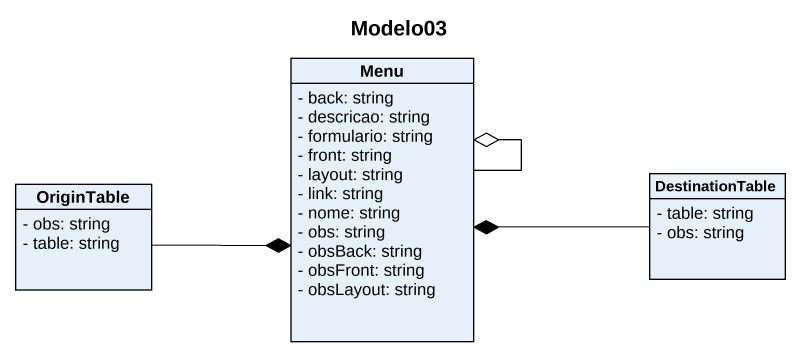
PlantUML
@startuml
title Modelo03
hide circle
hide empty members
skinparam classAttributeIconSize 0
class Menu {
  - back: string
  - descricao: string
  - formulario: string
  - front: string
  - layout: string
  - link: string
  - nome: string
  - obs: string
  - obsBack: string
  - obsFront: string
  - obsLayout: string
}
class OriginTable {
  - obs: string
  - table: string
}
class DestinationTable {
  - table: string
  - obs: string
}
Menu --o Menu
OriginTable -right-* Menu
DestinationTable -left-* Menu
@enduml
